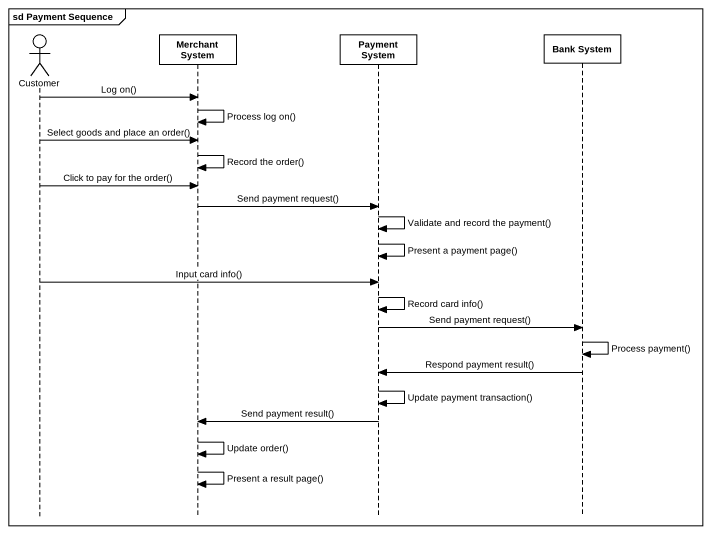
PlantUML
@startuml
mainframe sd Payment Sequence
hide footbox
actor Customer
participant "Merchant System" as Merchant_System
participant "Payment System" as Payment_System
participant "Bank System" as Bank_System

Customer -> Merchant_System : Log on()
Merchant_System -> Merchant_System : Process log on()
Customer -> Merchant_System : Select goods and place an order()
Merchant_System -> Merchant_System : Record the order()
Customer -> Merchant_System : Click to pay for the order()
Merchant_System -> Payment_System : Send payment request()
Payment_System -> Payment_System : Validate and record the payment()
Payment_System -> Payment_System : Present a payment page()
Customer -> Payment_System : Input card info()
Payment_System -> Payment_System : Record card info()
Payment_System -> Bank_System : Send payment request()
Bank_System -> Bank_System : Process payment()
Bank_System -> Payment_System : Respond payment result()
Payment_System -> Payment_System : Update payment transaction()
Payment_System -> Merchant_System : Send payment result()
Merchant_System -> Merchant_System : Update order()
Merchant_System -> Merchant_System : Present a result page()
@enduml
